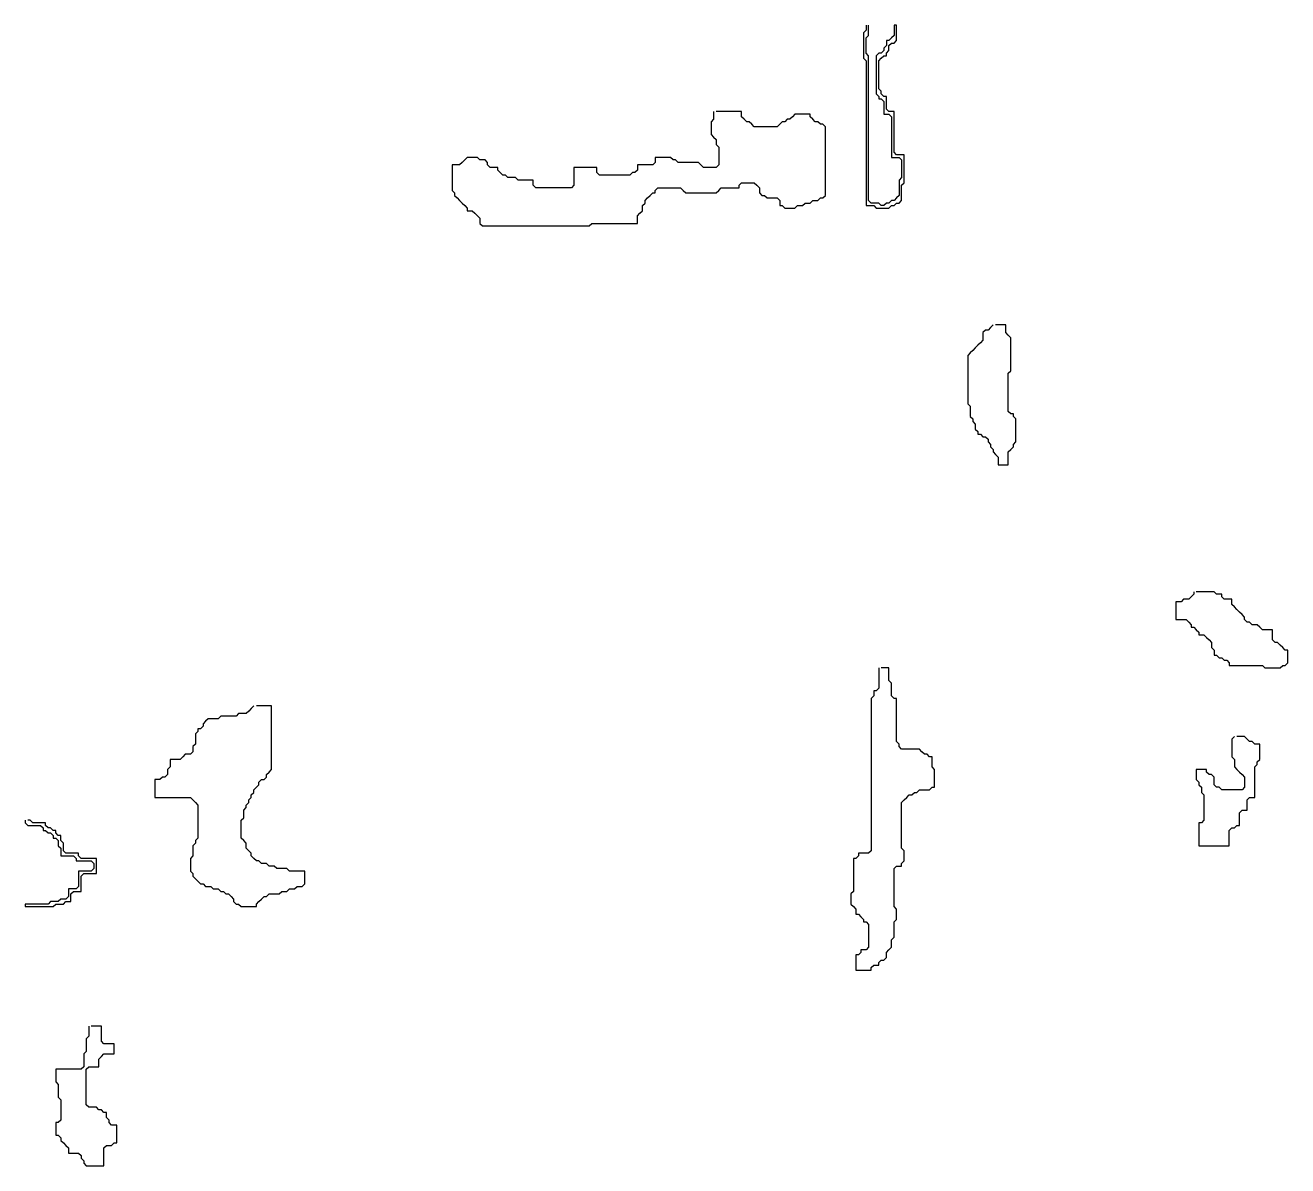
# Model space of a CAD drawing. Header units: metres. Extents: x 0 to 1024, y 124 to 841.
# Drawn here: x 0 to 248.5, y 616.5 to 841 of the extents above; entities that cross this region are included whole.
import ezdxf

# ---------------------------------------------------------------- set-up
doc = ezdxf.new("R2010")
doc.units = ezdxf.units.M
doc.layers.add('CURB', color=7, linetype='Continuous')

msp = doc.modelspace()

# ---------------------------------------------------------------- linework, layer by layer
at = {"layer": 'CURB', "lineweight": 25}
for points in [[(165.5, 841), (165.5, 840.5), (165.5, 840), (165, 839.5), (165, 839), (165, 838.5), (165, 838), (165, 837.5), (165, 837), (165, 836.5), (165, 836), (165, 835.5), (165, 835), (165, 834.5), (165.5, 834), (165.5, 833.5), (165.5, 833), (165.5, 832.5), (165.5, 832), (165.5, 831.5), (165.5, 831), (165.5, 830.5), (165.5, 830), (165.5, 829.5), (165.5, 829), (165.5, 828.5), (165.5, 828), (165.5, 827.5), (165.5, 827), (165.5, 826.5), (165.5, 826), (165.5, 825.5), (165.5, 825), (165.5, 824.5), (165.5, 824), (165.5, 823.5), (165.5, 823), (165.5, 822.5), (165.5, 822), (165.5, 821.5), (165.5, 821), (165.5, 820.5), (165.5, 820), (165.5, 819.5), (165.5, 819), (165.5, 818.5), (165.5, 818), (165.5, 817.5), (165.5, 817), (165.5, 816.5), (165.5, 816), (165.5, 815.5), (165.5, 815), (165.5, 814.5), (165.5, 814), (165.5, 813.5), (165.5, 813), (165.5, 812.5), (165.5, 812), (165.5, 811.5), (165.5, 811), (165.5, 810.5), (165.5, 810), (165.5, 809.5), (165.5, 809), (165.5, 808.5), (165.5, 808), (165.5, 807.5), (165.5, 807), (165.5, 806.5), (165.5, 806), (165.5, 805.5), (166, 805.5), (166.5, 805.5), (167, 805.5), (167.5, 805), (168, 805), (168.5, 805), (169, 805), (169.5, 805), (170, 805), (170.5, 805.5), (171, 805.5), (171.5, 806), (172, 806), (172.5, 806.5), (172.5, 807), (172.5, 807.5), (172.5, 808), (172.5, 808.5), (172.5, 809), (172.5, 809.5), (173, 810), (173, 810.5), (173, 811), (173, 811.5), (173, 812), (173, 812.5), (173, 813), (173, 813.5), (173, 814), (173, 814.5), (173, 815), (173, 815.5), (172.5, 815.5), (172, 815.5), (171.5, 815.5), (171, 816), (171, 816.5), (171, 817), (171, 817.5), (171, 818), (171, 818.5), (171, 819), (171, 819.5), (171, 820), (171, 820.5), (171, 821), (171, 821.5), (171, 822), (171, 822.5), (171, 823), (171, 823.5), (171, 824), (170.5, 824), (170, 824), (169.5, 824.5), (169.5, 825), (169.5, 825.5), (169.5, 826), (169.5, 826.5), (169.5, 827), (169, 827), (168.5, 827.5), (168.5, 828), (168, 828.5), (168, 829), (168, 829.5), (168, 830), (168, 830.5), (168, 831), (168, 831.5), (168, 832), (168, 832.5), (168, 833), (168, 833.5), (168, 834), (168.5, 834.5), (169, 835), (169.5, 835), (169.5, 835.5), (170, 836), (170, 836.5), (170, 837), (170.5, 837.5), (171, 837.5), (171.5, 838), (171.5, 838.5), (171.5, 839), (171.5, 839.5), (171.5, 840), (171.5, 840.5), (171.5, 841), (171, 841), (171, 840.5), (171, 840), (171, 839.5), (171, 839), (170.5, 838.5), (170, 838), (169.5, 838), (169.5, 837.5), (169.5, 837), (169, 836.5), (169, 836), (168.5, 835.5), (168, 835.5), (167.5, 835), (167.5, 834.5), (167.5, 834), (167.5, 833.5), (167.5, 833), (167.5, 832.5), (167.5, 832), (167.5, 831.5), (167.5, 831), (167.5, 830.5), (167.5, 830), (167.5, 829.5), (167.5, 829), (167.5, 828.5), (167.5, 828), (167.5, 827.5), (168, 827), (168, 826.5), (168.5, 826.5), (169, 826), (169, 825.5), (169, 825), (169, 824.5), (169, 824), (169, 823.5), (169.5, 823.5), (170, 823.5), (170.5, 823), (170.5, 822.5), (170.5, 822), (170.5, 821.5), (170.5, 821), (170.5, 820.5), (170.5, 820), (170.5, 819.5), (170.5, 819), (170.5, 818.5), (170.5, 818), (170.5, 817.5), (170.5, 817), (170.5, 816.5), (170.5, 816), (170.5, 815.5), (170.5, 815), (171, 815), (171.5, 815), (172, 815), (172.5, 814.5), (172.5, 814), (172.5, 813.5), (172.5, 813), (172.5, 812.5), (172.5, 812), (172.5, 811.5), (172.5, 811), (172, 810.5), (172, 810), (172, 809.5), (172, 809), (172, 808.5), (172, 808), (172, 807.5), (171.5, 807), (171, 806.5), (170.5, 806.5), (170, 806), (169.5, 806), (169, 805.5), (168.5, 805.5), (168, 806), (167.5, 806), (167, 806), (166.5, 806), (166, 806.5), (166, 807), (166, 807.5), (166, 808), (166, 808.5), (166, 809), (166, 809.5), (166, 810), (166, 810.5), (166, 811), (166, 811.5), (166, 812), (166, 812.5), (166, 813), (166, 813.5), (166, 814), (166, 814.5), (166, 815), (166, 815.5), (166, 816), (166, 816.5), (166, 817), (166, 817.5), (166, 818), (166, 818.5), (166, 819), (166, 819.5), (166, 820), (166, 820.5), (166, 821), (166, 821.5), (166, 822), (166, 822.5), (166, 823), (166, 823.5), (166, 824), (166, 824.5), (166, 825), (166, 825.5), (166, 826), (166, 826.5), (166, 827), (166, 827.5), (166, 828), (166, 828.5), (166, 829), (166, 829.5), (166, 830), (166, 830.5), (166, 831), (166, 831.5), (166, 832), (166, 832.5), (166, 833), (166, 833.5), (166, 834), (166, 834.5), (166, 835), (165.5, 835.5), (165.5, 836), (165.5, 836.5), (165.5, 837), (165.5, 837.5), (165.5, 838), (165.5, 838.5), (166, 839), (166, 839.5), (166, 840), (166, 840.5), (166, 841)], [(135.5, 824), (135.5, 823.5), (135.5, 823), (135.5, 822.5), (135, 822), (135, 821.5), (135, 821), (135, 820.5), (135, 820), (135, 819.5), (135.5, 819), (136, 818.5), (136, 818), (136, 817.5), (136.5, 817), (136.5, 816.5), (136.5, 816), (136.5, 815.5), (136.5, 815), (136.5, 814.5), (136.5, 814), (136.5, 813.5), (136, 813), (135.5, 813), (135, 813), (134.5, 813), (134, 813), (133.5, 813), (133, 813.5), (132.5, 814), (132, 814), (131.5, 814), (131, 814), (130.5, 814), (130, 814), (129.5, 814), (129, 814), (128.5, 814), (128, 814.5), (127.5, 814.5), (127, 815), (126.5, 815), (126, 815), (125.5, 815), (125, 815), (124.5, 815), (124, 815), (124, 814.5), (124, 814), (123.5, 813.5), (123, 813.5), (122.5, 813.5), (122, 813.5), (121.5, 813.5), (121, 813.5), (120.5, 813.5), (120.5, 813), (120.5, 812.5), (120, 812), (119.5, 812), (119, 811.5), (118.5, 811.5), (118, 811.5), (117.5, 811.5), (117, 811.5), (116.5, 811.5), (116, 811.5), (115.5, 811.5), (115, 811.5), (114.5, 811.5), (114, 811.5), (113.5, 811.5), (113, 811.5), (112.5, 812), (112.5, 812.5), (112.5, 813), (112, 813), (111.5, 813), (111, 813), (110.5, 813), (110, 813), (109.5, 813), (109, 813), (108.5, 813), (108, 813), (108, 812.5), (108, 812), (108, 811.5), (108, 811), (108, 810.5), (108, 810), (108, 809.5), (107.5, 809), (107, 809), (106.5, 809), (106, 809), (105.5, 809), (105, 809), (104.5, 809), (104, 809), (103.5, 809), (103, 809), (102.5, 809), (102, 809), (101.5, 809), (101, 809), (100.5, 809), (100, 809.5), (100, 810), (100, 810.5), (99.5, 810.5), (99, 810.5), (98.5, 810.5), (98, 810.5), (97.5, 810.5), (97, 810.5), (96.5, 811), (96, 811), (95.5, 811), (95, 811), (94.5, 811.5), (94, 811.5), (93.5, 812), (93, 812.5), (93, 813), (92.5, 813), (92, 813), (91.5, 813), (91, 813.5), (91, 814), (90.5, 814.5), (90, 814.5), (89.5, 814.5), (89, 815), (88.5, 815), (88, 815), (87.5, 815), (87, 815), (86.5, 814.5), (86, 814), (85.5, 813.5), (85, 813.5), (84.5, 813.5), (84, 813.5), (84, 813), (84, 812.5), (84, 812), (84, 811.5), (84, 811), (84, 810.5), (84, 810), (84, 809.5), (84, 809), (84, 808.5), (84.5, 808), (84.5, 807.5), (85, 807), (85.5, 806.5), (86, 806), (86.5, 805.5), (87, 805), (87, 804.5), (87.5, 804.5), (88, 804.5), (88.5, 804), (89, 803.5), (89.5, 803), (89.5, 802.5), (89.5, 802), (90, 801.5), (90.5, 801.5), (91, 801.5), (91.5, 801.5), (92, 801.5), (92.5, 801.5), (93, 801.5), (93.5, 801.5), (94, 801.5), (94.5, 801.5), (95, 801.5), (95.5, 801.5), (96, 801.5), (96.5, 801.5), (97, 801.5), (97.5, 801.5), (98, 801.5), (98.5, 801.5), (99, 801.5), (99.5, 801.5), (100, 801.5), (100.5, 801.5), (101, 801.5), (101.5, 801.5), (102, 801.5), (102.5, 801.5), (103, 801.5), (103.5, 801.5), (104, 801.5), (104.5, 801.5), (105, 801.5), (105.5, 801.5), (106, 801.5), (106.5, 801.5), (107, 801.5), (107.5, 801.5), (108, 801.5), (108.5, 801.5), (109, 801.5), (109.5, 801.5), (110, 801.5), (110.5, 801.5), (111, 801.5), (111.5, 802), (112, 802), (112.5, 802), (113, 802), (113.5, 802), (114, 802), (114.5, 802), (115, 802), (115.5, 802), (116, 802), (116.5, 802), (117, 802), (117.5, 802), (118, 802), (118.5, 802), (119, 802), (119.5, 802), (120, 802), (120.5, 802), (120.5, 802.5), (120.5, 803), (120.5, 803.5), (121, 804), (121.5, 804.5), (121.5, 805), (121.5, 805.5), (122, 806), (122, 806.5), (122.5, 807), (123, 807.5), (123.5, 808), (124, 808), (124, 808.5), (124.5, 809), (125, 809), (125.5, 809), (126, 809), (126.5, 809), (127, 809), (127.5, 809), (128, 809), (128.5, 809), (129, 809), (129.5, 808.5), (130, 808), (130.5, 808), (131, 808), (131.5, 808), (132, 808), (132.5, 808), (133, 808), (133.5, 808), (134, 808), (134.5, 808), (135, 808), (135.5, 808), (136, 808), (136.5, 808.5), (137, 809), (137.5, 809), (138, 809), (138.5, 809), (139, 809), (139.5, 809), (140, 809), (140.5, 809), (140.5, 809.5), (141, 810), (141.5, 810), (142, 810), (142.5, 810), (143, 810), (143.5, 810), (144, 809.5), (144.5, 809), (144.5, 808.5), (144.5, 808), (145, 807.5), (145.5, 807.5), (146, 807), (146.5, 807), (147, 807), (147.5, 807), (148, 807), (148.5, 806.5), (148.5, 806), (148.5, 805.5), (149, 805.5), (149.5, 805), (150, 805), (150.5, 805), (151, 805), (151.5, 805), (152, 805.5), (152.5, 805.5), (153, 805.5), (153.5, 806), (154, 806), (154.5, 806), (155, 806.5), (155.5, 806.5), (156, 806.5), (156.5, 807), (157, 807), (157.5, 807.5), (157.5, 808), (157.5, 808.5), (157.5, 809), (157.5, 809.5), (157.5, 810), (157.5, 810.5), (157.5, 811), (157.5, 811.5), (157.5, 812), (157.5, 812.5), (157.5, 813), (157.5, 813.5), (157.5, 814), (157.5, 814.5), (157.5, 815), (157.5, 815.5), (157.5, 816), (157.5, 816.5), (157.5, 817), (157.5, 817.5), (157.5, 818), (157.5, 818.5), (157.5, 819), (157.5, 819.5), (157.5, 820), (157.5, 820.5), (157.5, 821), (157, 821.5), (156.5, 821.5), (156, 822), (155.5, 822), (155, 822.5), (154.5, 823), (154.5, 823.5), (154, 823.5), (153.5, 823.5), (153, 823.5), (152.5, 823.5), (152, 823.5), (151.5, 823.5), (151, 823), (150.5, 822.5), (150, 822.5), (149.5, 822), (149, 822), (148.5, 821.5), (148, 821), (147.5, 821), (147, 821), (146.5, 821), (146, 821), (145.5, 821), (145, 821), (144.5, 821), (144, 821), (143.5, 821), (143, 821.5), (142.5, 822), (142, 822), (141.5, 822.5), (141, 823), (141, 823.5), (141, 824), (140.5, 824), (140, 824), (139.5, 824), (139, 824), (138.5, 824), (138, 824), (137.5, 824), (137, 824), (136.5, 824), (136, 824)], [(190.5, 782), (190, 781.5), (189.5, 781), (189, 781), (188.5, 780.5), (188.5, 780), (188.5, 779.5), (188.5, 779), (188, 778.5), (187.5, 778), (187, 777.5), (186.5, 777), (186, 776.5), (185.5, 776), (185.5, 775.5), (185.5, 775), (185.5, 774.5), (185.5, 774), (185.5, 773.5), (185.5, 773), (185.5, 772.5), (185.5, 772), (185.5, 771.5), (185.5, 771), (185.5, 770.5), (185.5, 770), (185.5, 769.5), (185.5, 769), (185.5, 768.5), (185.5, 768), (185.5, 767.5), (185.5, 767), (185.5, 766.5), (186, 766), (186, 765.5), (186, 765), (186, 764.5), (186, 764), (186.5, 763.5), (186.5, 763), (187, 762.5), (187, 762), (187, 761.5), (187.5, 761), (187.5, 760.5), (188, 760.5), (188.5, 760), (189, 760), (189.5, 759.5), (189.5, 759), (190, 758.5), (190, 758), (190.5, 757.5), (190.5, 757), (191, 756.5), (191.5, 756), (191.5, 755.5), (191.5, 755), (191.5, 754.5), (192, 754.5), (192.5, 754.5), (193, 754.5), (193.5, 754.5), (193.5, 755), (193.5, 755.5), (193.5, 756), (193.5, 756.5), (193.5, 757), (194, 757.5), (194.5, 758), (194.5, 758.5), (195, 759), (195, 759.5), (195, 760), (195, 760.5), (195, 761), (195, 761.5), (195, 762), (195, 762.5), (195, 763), (195, 763.5), (194.5, 764), (194.5, 764.5), (194, 764.5), (193.5, 765), (193.5, 765.5), (193.5, 766), (193.5, 766.5), (193.5, 767), (193.5, 767.5), (193.5, 768), (193.5, 768.5), (193.5, 769), (193.5, 769.5), (193.5, 770), (193.5, 770.5), (193.5, 771), (193.5, 771.5), (193.5, 772), (193.5, 772.5), (194, 773), (194, 773.5), (194, 774), (194, 774.5), (194, 775), (194, 775.5), (194, 776), (194, 776.5), (194, 777), (194, 777.5), (194, 778), (194, 778.5), (194, 779), (194, 779.5), (193.5, 780), (193, 780.5), (193, 781), (193, 781.5), (193, 782), (192.5, 782), (192, 782), (191.5, 782), (191, 782)], [(230, 729.5), (230, 729), (229.5, 728.5), (229, 728), (228.5, 728), (228, 728), (227.5, 727.5), (227, 727.5), (226.5, 727.5), (226.5, 727), (226.5, 726.5), (226.5, 726), (226.5, 725.5), (226.5, 725), (226.5, 724.5), (226.5, 724), (227, 724), (227.5, 724), (228, 724), (228.5, 724), (229, 723.5), (229.5, 723), (229.5, 722.5), (230, 722.5), (230.5, 722), (231, 721.5), (231, 721), (231.5, 721), (232, 721), (232.5, 720.5), (233, 720), (233.5, 719.5), (233.5, 719), (233.5, 718.5), (234, 718), (234, 717.5), (234, 717), (234.5, 717), (235, 716.5), (235.5, 716.5), (236, 716), (236.5, 716), (237, 715.5), (237, 715), (237.5, 715), (238, 715), (238.5, 715), (239, 715), (239.5, 715), (240, 715), (240.5, 715), (241, 715), (241.5, 715), (242, 715), (242.5, 715), (243, 715), (243.5, 715), (244, 714.5), (244.5, 714.5), (245, 714.5), (245.5, 714.5), (246, 714.5), (246.5, 714.5), (247, 714.5), (247.5, 715), (248, 715), (248.5, 715.5), (248.5, 716), (248.5, 716.5), (248.5, 717), (248.5, 717.5), (248.5, 718), (248, 718), (247.5, 718.5), (247, 719), (246.5, 719.5), (246, 719.5), (245.5, 720), (245.5, 720.5), (245.5, 721), (245.5, 721.5), (245.5, 722), (245, 722), (244.5, 722), (244, 722), (243.5, 722), (243, 722.5), (242.5, 723), (242, 723), (241.5, 723), (241, 723.5), (240.5, 723.5), (240, 724), (240, 724.5), (239.5, 725), (239, 725.5), (238.5, 726), (238, 726.5), (237.5, 727), (237.5, 727.5), (237.5, 728), (237, 728), (236.5, 728), (236, 728), (235.5, 728.5), (235.5, 729), (235, 729), (234.5, 729), (234, 729.5), (233.5, 729.5), (233, 729.5), (232.5, 729.5), (232, 729.5), (231.5, 729.5), (231, 729.5), (230.5, 729.5)], [(168, 714.5), (168, 714), (168, 713.5), (168, 713), (168, 712.5), (168, 712), (168, 711.5), (168, 711), (168, 710.5), (167.5, 710), (167, 710), (167, 709.5), (167, 709), (166.5, 708.5), (166.5, 708), (166.5, 707.5), (166.5, 707), (166.5, 706.5), (166.5, 706), (166.5, 705.5), (166.5, 705), (166.5, 704.5), (166.5, 704), (166.5, 703.5), (166.5, 703), (166.5, 702.5), (166.5, 702), (166.5, 701.5), (166.5, 701), (166.5, 700.5), (166.5, 700), (166.5, 699.5), (166.5, 699), (166.5, 698.5), (166.5, 698), (166.5, 697.5), (166.5, 697), (166.5, 696.5), (166.5, 696), (166.5, 695.5), (166.5, 695), (166.5, 694.5), (166.5, 694), (166.5, 693.5), (166.5, 693), (166.5, 692.5), (166.5, 692), (166.5, 691.5), (166.5, 691), (166.5, 690.5), (166.5, 690), (166.5, 689.5), (166.5, 689), (166.5, 688.5), (166.5, 688), (166.5, 687.5), (166.5, 687), (166.5, 686.5), (166.5, 686), (166.5, 685.5), (166.5, 685), (166.5, 684.5), (166.5, 684), (166.5, 683.5), (166.5, 683), (166.5, 682.5), (166.5, 682), (166.5, 681.5), (166.5, 681), (166.5, 680.5), (166.5, 680), (166.5, 679.5), (166.5, 679), (166.5, 678.5), (166, 678), (165.5, 678), (165, 678), (164.5, 678), (164, 678), (164, 677.5), (163.5, 677), (163, 677), (163, 676.5), (163, 676), (163, 675.5), (163, 675), (163, 674.5), (163, 674), (163, 673.5), (163, 673), (163, 672.5), (163, 672), (163, 671.5), (163, 671), (163, 670.5), (162.5, 670), (162.5, 669.5), (162.5, 669), (162.5, 668.5), (162.5, 668), (163, 667.5), (163.5, 667), (163.5, 666.5), (163.5, 666), (164, 666), (164.5, 665.5), (165, 665), (165, 664.5), (165.5, 664.5), (166, 664), (166, 663.5), (166, 663), (166, 662.5), (166, 662), (166, 661.5), (166, 661), (166, 660.5), (166, 660), (166, 659.5), (165.5, 659), (165, 659), (164.5, 659), (164.5, 658.5), (164, 658), (163.5, 658), (163.5, 657.5), (163.5, 657), (163.5, 656.5), (163.5, 656), (163.5, 655.5), (163.5, 655), (164, 655), (164.5, 655), (165, 655), (165.5, 655), (166, 655), (166.5, 655), (166.5, 655.5), (167, 656), (167.5, 656), (168, 656), (168, 656.5), (168.5, 657), (169, 657), (169.5, 657.5), (169.5, 658), (169.5, 658.5), (170, 659), (170.5, 659.5), (170.5, 660), (170.5, 660.5), (170.5, 661), (171, 661.5), (171, 662), (171, 662.5), (171, 663), (171, 663.5), (171, 664), (171, 664.5), (171.5, 665), (171.5, 665.5), (171.5, 666), (171.5, 666.5), (171.5, 667), (171, 667.5), (171, 668), (171, 668.5), (171, 669), (171, 669.5), (171, 670), (171, 670.5), (171, 671), (171, 671.5), (171, 672), (171, 672.5), (171, 673), (171, 673.5), (171, 674), (171, 674.5), (171, 675), (171.5, 675.5), (172, 675.5), (172.5, 675.5), (172.5, 676), (173, 676.5), (173, 677), (173, 677.5), (173, 678), (173, 678.5), (172.5, 679), (172.5, 679.5), (172.5, 680), (172.5, 680.5), (172.5, 681), (172.5, 681.5), (172.5, 682), (172.5, 682.5), (172.5, 683), (172.5, 683.5), (172.5, 684), (172.5, 684.5), (172.5, 685), (172.5, 685.5), (172.5, 686), (172.5, 686.5), (172.5, 687), (172.5, 687.5), (172.5, 688), (173, 688.5), (173.5, 689), (174, 689.5), (174.5, 689.5), (175, 690), (175.5, 690), (176, 690.5), (176.5, 690.5), (177, 690.5), (177.5, 690.5), (178, 690.5), (178.5, 691), (179, 691), (179, 691.5), (179, 692), (179, 692.5), (179, 693), (179, 693.5), (179, 694), (179, 694.5), (178.5, 695), (178.5, 695.5), (178.5, 696), (178.5, 696.5), (178.5, 697), (178, 697), (177.5, 697.5), (177, 697.5), (176.5, 698), (176, 698.5), (175.5, 698.5), (175, 698.5), (174.5, 698.5), (174, 698.5), (173.5, 698.5), (173, 698.5), (172.5, 698.5), (172, 699), (172, 699.5), (171.5, 700), (171.5, 700.5), (171.5, 701), (171.5, 701.5), (171.5, 702), (171.5, 702.5), (171.5, 703), (171.5, 703.5), (171.5, 704), (171.5, 704.5), (171.5, 705), (171.5, 705.5), (171.5, 706), (171.5, 706.5), (171.5, 707), (171.5, 707.5), (171.5, 708), (171.5, 708.5), (171, 708.5), (170.5, 709), (170.5, 709.5), (170.5, 710), (170.5, 710.5), (170.5, 711), (170.5, 711.5), (170, 712), (170, 712.5), (170, 713), (170, 713.5), (170, 714), (170, 714.5), (169.5, 714.5), (169, 714.5), (168.5, 714.5)], [(45, 707), (44.5, 706.5), (44, 706), (43.5, 705.5), (43, 705.5), (42.5, 705.5), (42, 705.5), (41.5, 705), (41, 705), (40.5, 705), (40, 705), (39.5, 705), (39, 705), (38.5, 705), (38, 704.5), (37.5, 704.5), (37, 704.5), (36.5, 704.5), (36, 704.5), (35.5, 704), (35, 703.5), (35, 703), (34.5, 702.5), (34, 702.5), (34, 702), (33.5, 701.5), (33.5, 701), (33.5, 700.5), (33.5, 700), (33.5, 699.5), (33, 699), (33, 698.5), (33, 698), (32.5, 697.5), (32, 697.5), (31.5, 697.5), (31, 697), (30.5, 696.5), (30, 696.5), (29.5, 696.5), (29, 696.5), (28.5, 696.5), (28.5, 696), (28.5, 695.5), (28.5, 695), (28, 694.5), (28, 694), (28, 693.5), (27.5, 693), (27, 693), (26.5, 692.5), (26, 692.5), (25.5, 692.5), (25.5, 692), (25.5, 691.5), (25.5, 691), (25.5, 690.5), (25.5, 690), (25.5, 689.5), (25.5, 689), (26, 689), (26.5, 689), (27, 689), (27.5, 689), (28, 689), (28.5, 689), (29, 689), (29.5, 689), (30, 689), (30.5, 689), (31, 689), (31.5, 689), (32, 689), (32.5, 689), (33, 688.5), (33.5, 688), (34, 687.5), (34, 687), (34, 686.5), (34, 686), (34, 685.5), (34, 685), (34, 684.5), (34, 684), (34, 683.5), (34, 683), (34, 682.5), (34, 682), (34, 681.5), (34, 681), (33.5, 680.5), (33.5, 680), (33, 679.5), (33, 679), (33, 678.5), (33, 678), (33, 677.5), (32.5, 677), (32.5, 676.5), (32.5, 676), (32.5, 675.5), (32.5, 675), (32.5, 674.5), (33, 674), (33, 673.5), (33.5, 673), (34, 672.5), (34.5, 672), (35, 672), (35.5, 671.5), (36, 671.5), (36.5, 671.5), (37, 671), (37.5, 671), (38, 671), (38.5, 670.5), (39, 670.5), (39.5, 670), (40, 670), (40.5, 669.5), (41, 669), (41, 668.5), (41.5, 668), (42, 668), (42.5, 667.5), (43, 667.5), (43.5, 667.5), (44, 667.5), (44.5, 667.5), (45, 667.5), (45.5, 667.5), (45.5, 668), (46, 668.5), (46.5, 669), (47, 669.5), (47.5, 669.5), (48, 670), (48.5, 670), (49, 670), (49.5, 670), (50, 670), (50.5, 670.5), (51, 670.5), (51.5, 670.5), (52, 671), (52.5, 671), (53, 671), (53.5, 671.5), (54, 671.5), (54.5, 671.5), (55, 672), (55, 672.5), (55, 673), (55, 673.5), (55, 674), (55, 674.5), (54.5, 674.5), (54, 674.5), (53.5, 674.5), (53, 674.5), (52.5, 674.5), (52, 674.5), (51.5, 675), (51, 675), (50.5, 675), (50, 675), (49.5, 675), (49, 675.5), (48.5, 675.5), (48, 675.5), (47.5, 676), (47, 676), (46.5, 676), (46, 676.5), (45.5, 676.5), (45, 677), (44.5, 677.5), (44.5, 678), (44, 678.5), (43.5, 679), (43.5, 679.5), (43.5, 680), (43, 680.5), (42.5, 681), (42.5, 681.5), (42.5, 682), (42.5, 682.5), (42.5, 683), (42.5, 683.5), (42.5, 684), (42.5, 684.5), (43, 685), (43, 685.5), (43, 686), (43, 686.5), (43.5, 687), (43.5, 687.5), (44, 688), (44, 688.5), (44.5, 689), (44.5, 689.5), (45, 690), (45, 690.5), (45.5, 691), (46, 691.5), (46, 692), (46.5, 692.5), (47, 692.5), (47.5, 693), (47.5, 693.5), (48, 694), (48.5, 694.5), (48.5, 695), (48.5, 695.5), (48.5, 696), (48.5, 696.5), (48.5, 697), (48.5, 697.5), (48.5, 698), (48.5, 698.5), (48.5, 699), (48.5, 699.5), (48.5, 700), (48.5, 700.5), (48.5, 701), (48.5, 701.5), (48.5, 702), (48.5, 702.5), (48.5, 703), (48.5, 703.5), (48.5, 704), (48.5, 704.5), (48.5, 705), (48.5, 705.5), (48.5, 706), (48.5, 706.5), (48.5, 707), (48, 707), (47.5, 707), (47, 707), (46.5, 707), (46, 707), (45.5, 707)], [(238, 701), (237.5, 700.5), (237.5, 700), (237.5, 699.5), (237.5, 699), (237.5, 698.5), (237.5, 698), (237.5, 697.5), (237.5, 697), (238, 696.5), (238, 696), (238, 695.5), (238, 695), (238.5, 694.5), (239, 694), (239.5, 693.5), (240, 693), (240, 692.5), (240, 692), (240, 691.5), (240, 691), (239.5, 690.5), (239, 690.5), (238.5, 690.5), (238, 690.5), (237.5, 690.5), (237, 690.5), (236.5, 690.5), (236, 690.5), (235.5, 690.5), (235, 691), (234.5, 691), (234, 691.5), (234, 692), (234, 692.5), (234, 693), (233.5, 693.5), (233, 693.5), (232.5, 694), (232.5, 694.5), (232, 694.5), (231.5, 694.5), (231, 694.5), (230.5, 694.5), (230.5, 694), (230.5, 693.5), (230.5, 693), (230.5, 692.5), (231, 692), (231, 691.5), (231.5, 691), (231.5, 690.5), (231.5, 690), (232, 689.5), (232, 689), (232, 688.5), (232, 688), (232, 687.5), (232, 687), (232, 686.5), (232, 686), (232, 685.5), (232, 685), (232, 684.5), (231.5, 684), (231, 684), (231, 683.5), (231, 683), (231, 682.5), (231, 682), (231, 681.5), (231, 681), (231, 680.5), (231, 680), (231, 679.5), (231.5, 679.5), (232, 679.5), (232.5, 679.5), (233, 679.5), (233.5, 679.5), (234, 679.5), (234.5, 679.5), (235, 679.5), (235.5, 679.5), (236, 679.5), (236.5, 679.5), (237, 679.5), (237, 680), (237, 680.5), (237, 681), (237, 681.5), (237, 682), (237, 682.5), (237.5, 683), (238, 683), (238.5, 683.5), (239, 683.5), (239, 684), (239, 684.5), (239, 685), (239, 685.5), (239, 686), (239.5, 686.5), (240, 686.5), (240.5, 686.5), (240.5, 687), (240.5, 687.5), (240.5, 688), (240.5, 688.5), (241, 689), (241.5, 689), (242, 689), (242, 689.5), (242, 690), (242, 690.5), (242, 691), (242, 691.5), (242, 692), (242, 692.5), (242, 693), (242, 693.5), (242, 694), (242, 694.5), (242, 695), (242.5, 695.5), (242.5, 696), (243, 696.5), (243, 697), (243, 697.5), (243, 698), (243, 698.5), (243, 699), (243, 699.5), (242.5, 699.5), (242, 699.5), (241.5, 700), (241, 700), (240.5, 700.5), (240, 701), (239.5, 701), (239, 701), (238.5, 701)], [(0, 684.5), (0, 684), (0.5, 683.5), (1, 683.5), (1.5, 683.5), (2, 683.5), (2.5, 683.5), (3, 683.5), (3.5, 683), (3.5, 682.5), (4, 682.5), (4.5, 682), (5, 682), (5.5, 681.5), (5.5, 681), (6, 681), (6.5, 680.5), (6.5, 680), (6.5, 679.5), (7, 679), (7, 678.5), (7, 678), (7, 677.5), (7.5, 677.5), (8, 677.5), (8.5, 677.5), (9, 677.5), (9.5, 677.5), (10, 677), (10, 676.5), (10.5, 676.5), (11, 676.5), (11.5, 676.5), (12, 676.5), (12.5, 676.5), (13, 676.5), (13.5, 676), (13.5, 675.5), (13.5, 675), (13, 674.5), (12.5, 674.5), (12, 674.5), (11.5, 674.5), (11, 674.5), (10.5, 674.5), (10.5, 674), (10.5, 673.5), (10.5, 673), (10.5, 672.5), (10.5, 672), (10.5, 671.5), (10, 671), (9.5, 671), (9, 671), (8.5, 671), (8.5, 670.5), (8.5, 670), (8.5, 669.5), (8, 669), (7.5, 669), (7, 669), (6.5, 668.5), (6, 668.5), (5.5, 668.5), (5, 668.5), (4.5, 668), (4, 668), (3.5, 668), (3, 668), (2.5, 668), (2, 668), (1.5, 668), (1, 668), (0.5, 668), (0, 668), (0, 667.5), (0.5, 667.5), (1, 667.5), (1.5, 667.5), (2, 667.5), (2.5, 667.5), (3, 667.5), (3.5, 667.5), (4, 667.5), (4.5, 667.5), (5, 667.5), (5.5, 667.5), (6, 668), (6.5, 668), (7, 668), (7.5, 668), (8, 668.5), (8.5, 668.5), (9, 668.5), (9, 669), (9, 669.5), (9, 670), (9.5, 670.5), (10, 670.5), (10.5, 670.5), (11, 670.5), (11, 671), (11, 671.5), (11, 672), (11, 672.5), (11, 673), (11, 673.5), (11.5, 674), (12, 674), (12.5, 674), (13, 674), (13.5, 674), (14, 674), (14, 674.5), (14, 675), (14, 675.5), (14, 676), (14, 676.5), (14, 677), (13.5, 677), (13, 677), (12.5, 677), (12, 677), (11.5, 677), (11, 677), (10.5, 677.5), (10.5, 678), (10, 678), (9.5, 678), (9, 678), (8.5, 678), (8, 678), (7.5, 678.5), (7.5, 679), (7.5, 679.5), (7.5, 680), (7, 680.5), (7, 681), (7, 681.5), (6.5, 681.5), (6, 682), (6, 682.5), (5.5, 682.5), (5, 683), (4.5, 683), (4, 683.5), (4, 684), (3.5, 684), (3, 684), (2.5, 684), (2, 684), (1.5, 684), (1, 684.5), (0.5, 684.5)], [(12.5, 644), (12.5, 643.5), (12.5, 643), (12.5, 642.5), (12.5, 642), (12, 641.5), (12, 641), (12, 640.5), (12, 640), (12, 639.5), (12, 639), (11.5, 638.5), (11.5, 638), (11.5, 637.5), (11.5, 637), (11.5, 636.5), (11.5, 636), (11, 635.5), (10.5, 635.5), (10, 635.5), (9.5, 635.5), (9, 635.5), (8.5, 635.5), (8, 635.5), (7.5, 635.5), (7, 635.5), (6.5, 635.5), (6, 635.5), (6, 635), (6, 634.5), (6, 634), (6, 633.5), (6, 633), (6.5, 632.5), (6.5, 632), (6.5, 631.5), (6.5, 631), (6.5, 630.5), (6.5, 630), (7, 629.5), (7, 629), (7, 628.5), (7, 628), (7, 627.5), (7, 627), (7, 626.5), (7, 626), (7, 625.5), (6.5, 625), (6, 625), (6, 624.5), (6, 624), (6, 623.5), (6, 623), (6, 622.5), (6.5, 622.5), (7, 622), (7, 621.5), (7.5, 621), (8, 620.5), (8.5, 620), (8.5, 619.5), (8.5, 619), (9, 619), (9.5, 619), (10, 619), (10.5, 619), (11, 618.5), (11, 618), (11.5, 617.5), (11.5, 617), (12, 616.5), (12.5, 616.5), (13, 616.5), (13.5, 616.5), (14, 616.5), (14.5, 616.5), (15, 616.5), (15.5, 616.5), (15.5, 617), (15.5, 617.5), (15.5, 618), (15.5, 618.5), (15.5, 619), (15.5, 619.5), (15.5, 620), (16, 620.5), (16.5, 620.5), (17, 620.5), (17.5, 621), (18, 621), (18, 621.5), (18, 622), (18, 622.5), (18, 623), (18, 623.5), (18, 624), (18, 624.5), (17.5, 624.5), (17, 624.5), (16.5, 625), (16.5, 625.5), (16, 626), (16, 626.5), (16, 627), (15.5, 627), (15, 627.5), (14.5, 627.5), (14, 628), (13.5, 628), (13, 628), (12.5, 628), (12, 628.5), (12, 629), (12, 629.5), (12, 630), (12, 630.5), (12, 631), (12, 631.5), (12, 632), (12, 632.5), (12, 633), (12, 633.5), (12, 634), (12, 634.5), (12, 635), (12, 635.5), (12.5, 636), (13, 636), (13.5, 636), (14, 636), (14.5, 636), (14.5, 636.5), (14.5, 637), (14.5, 637.5), (15, 638), (15.5, 638.5), (16, 638.5), (16.5, 638.5), (17, 638.5), (17.5, 638.5), (17.5, 639), (17.5, 639.5), (17.5, 640), (17.5, 640.5), (17, 640.5), (16.5, 640.5), (16, 640.5), (15.5, 640.5), (15, 641), (15, 641.5), (15, 642), (15, 642.5), (15, 643), (15, 643.5), (15, 644), (14.5, 644), (14, 644), (13.5, 644), (13, 644)]]:
    msp.add_lwpolyline(points, dxfattribs=at)

doc.saveas('drawing.dxf')
